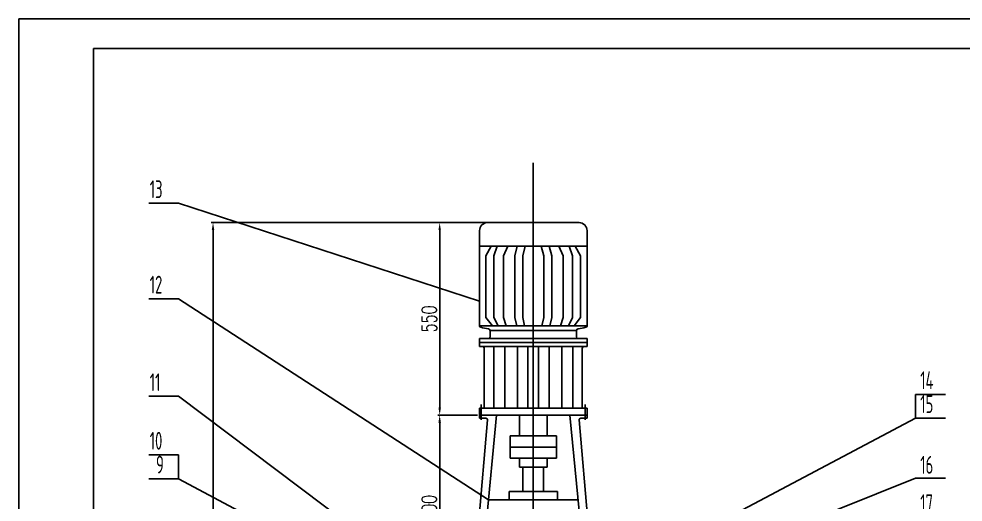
# Model space of a CAD drawing. Extents: x 8095 to 8689, y 0 to 841.
# Drawn here: x 8095.3 to 8412, y 678.7 to 841 of the extents above; entities that cross this region are included whole.
import ezdxf

# ---------------------------------------------------------------- set-up
doc = ezdxf.new("R2010")
doc.units = 0
doc.header["$LTSCALE"] = 10
doc.header["$MEASUREMENT"] = 0
doc.linetypes.add('HIDDEN', pattern=[0.375, 0.25, -0.125])
doc.layers.get('DEFPOINTS').update_dxf_attribs({"color": 5, "linetype": 'HIDDEN', "lineweight": 13})
doc.layers.add('DIM', color=7, linetype='CONTINUOUS')
doc.styles.add('HZ5', font='romans.shx', dxfattribs={"width": 0.7, "height": 5, "bigfont": 'hztxt.shx'})
doc.styles.add('J_BigFont', font='gbenor.shx', dxfattribs={"bigfont": 'gbcbig.shx'})
doc.dimstyles.new('机械制图iso', dxfattribs={"dimscale": 0, "dimtxt": 0.18, "dimasz": 2.5, "dimexe": 0.625, "dimexo": 0.625, "dimgap": 1, "dimtad": 1, "dimdec": 4, "dimzin": 0, "dimdsep": 46, "dimtxsty": 'HZ5', "dimcen": 0, "dimadec": 0, "dimazin": 0, "dimtfac": 1, "dimtdec": 4, "dimtofl": 0, "dimtmove": 0, "dimatfit": 2, "dimfxl": 0, "dimtolj": 1, "dimtzin": 0, "dimarcsym": 0})

# ---------------------------------------------------------------- blocks, each defined once
blk = doc.blocks.new('*D215')
at = {"layer": 'DEFPOINTS', "color": 0}
for p in [(8267.85, 772.58), (8160.39, 460.48), (8254.06, 460.48)]:
    blk.add_point(p, dxfattribs=at)
at = {"layer": 'DIM', "color": 0, "lineweight": -2}
for p, q in [((8267.22, 772.58), (8159.77, 772.58)), ((8160.39, 770.08), (8160.39, 462.98)), ((8253.44, 460.48), (8159.77, 460.48))]:
    blk.add_line(p, q, dxfattribs=at)
at = {"layer": 'DIM', "color": 0}
for points in [[(8159.97, 770.08), (8160.81, 770.08), (8160.39, 772.58)], [(8159.97, 462.98), (8160.81, 462.98), (8160.39, 460.48)]]:
    blk.add_solid(points, dxfattribs=at)
at = {"layer": 'DIM', "color": 0, "insert": (8156.89, 616.53), "char_height": 5, "attachment_point": 5, "rotation": 90, "style": 'HZ5'}
blk.add_mtext('\\A1;~2248', dxfattribs=at)
blk = doc.blocks.new('*D213')
at = {"layer": 'DEFPOINTS', "color": 0}
for p in [(8249.77, 707.96), (8236.41, 645.35), (8244.81, 645.35)]:
    blk.add_point(p, dxfattribs=at)
at = {"layer": 'DIM', "color": 0, "lineweight": -2}
for p, q in [((8249.15, 707.96), (8235.79, 707.96)), ((8236.41, 705.46), (8236.41, 647.85)), ((8244.19, 645.35), (8235.79, 645.35))]:
    blk.add_line(p, q, dxfattribs=at)
at = {"layer": 'DIM', "color": 0}
for points in [[(8235.99, 705.46), (8236.83, 705.46), (8236.41, 707.96)], [(8235.99, 647.85), (8236.83, 647.85), (8236.41, 645.35)]]:
    blk.add_solid(points, dxfattribs=at)
at = {"layer": 'DIM', "color": 0, "insert": (8232.91, 676.66), "char_height": 5, "attachment_point": 5, "rotation": 90, "style": 'HZ5'}
blk.add_mtext('\\A1;600', dxfattribs=at)
blk = doc.blocks.new('*D214')
at = {"layer": 'DEFPOINTS', "color": 0}
for p in [(8236.41, 772.58), (8267.08, 772.58), (8249.77, 707.96)]:
    blk.add_point(p, dxfattribs=at)
at = {"layer": 'DIM', "color": 0, "lineweight": -2}
for p, q in [((8266.46, 772.58), (8235.79, 772.58)), ((8236.41, 710.46), (8236.41, 770.08)), ((8249.15, 707.96), (8235.79, 707.96))]:
    blk.add_line(p, q, dxfattribs=at)
at = {"layer": 'DIM', "color": 0}
for points in [[(8235.99, 770.08), (8236.83, 770.08), (8236.41, 772.58)], [(8235.99, 710.46), (8236.83, 710.46), (8236.41, 707.96)]]:
    blk.add_solid(points, dxfattribs=at)
at = {"layer": 'DIM', "color": 0, "insert": (8232.91, 740.27), "char_height": 5, "attachment_point": 5, "rotation": 90, "style": 'HZ5'}
blk.add_mtext('\\A1;550', dxfattribs=at)

msp = doc.modelspace()

# ---------------------------------------------------------------- linework, layer by layer
at = {"layer": 'DIM'}
for p, q in [((8095.26825, 841), (8095.26825, 0)), ((8689.26825, 841), (8095.26825, 841)), ((8120.26825, 831), (8120.26825, 10)), ((8679.26825, 831), (8120.26825, 831)), ((8267.81115, 455.57437), (8267.81115, 792.68074)), ((8138.80754, 779.07871), (8148.80754, 779.07871)), ((8148.80754, 779.07871), (8249.78032, 746.26667)), ((8249.78769, 737.94089), (8249.78769, 769.89824)), ((8253.56269, 772.57595), (8252.4654, 772.57595)), ((8253.56269, 772.57595), (8267.8451, 772.57595)), ((8282.05962, 772.57595), (8267.77721, 772.57595)), ((8282.05962, 772.57595), (8283.15691, 772.57595)), ((8285.83462, 737.94089), (8285.83462, 769.89824)), ((8253.82311, 764.69456), (8249.78769, 764.69456)), ((8251.92986, 761.3893), (8253.73198, 764.69456)), ((8253.82311, 764.69456), (8267.81115, 764.69456)), ((8254.60756, 761.3893), (8255.74335, 764.69456)), ((8257.82082, 761.3893), (8259.28872, 764.69456)), ((8267.81115, 764.69456), (8259.28872, 764.69456)), ((8261.56961, 761.3893), (8262.4402, 764.69456)), ((8264.24732, 761.3893), (8265.1179, 764.69456)), ((8281.79919, 764.69456), (8267.81115, 764.69456)), ((8267.81115, 764.69456), (8276.33359, 764.69456)), ((8271.37499, 761.3893), (8270.5044, 764.69456)), ((8274.0527, 761.3893), (8273.18211, 764.69456)), ((8277.80149, 761.3893), (8276.33359, 764.69456)), ((8281.01474, 761.3893), (8279.87896, 764.69456)), ((8281.79919, 764.69456), (8285.83462, 764.69456)), ((8283.69245, 761.3893), (8281.89033, 764.69456)), ((8251.92986, 740.75891), (8251.92986, 761.3893)), ((8254.60756, 740.75891), (8254.60756, 761.3893)), ((8257.82082, 740.75891), (8257.82082, 761.3893)), ((8261.56961, 740.75891), (8261.56961, 761.3893)), ((8264.24732, 740.75891), (8264.24732, 761.3893)), ((8271.37499, 740.75891), (8271.37499, 761.3893)), ((8274.0527, 740.75891), (8274.0527, 761.3893)), ((8277.80149, 740.75891), (8277.80149, 761.3893)), ((8281.01474, 740.75891), (8281.01474, 761.3893)), ((8283.69245, 740.75891), (8283.69245, 761.3893)), ((8138.80754, 747.02151), (8148.80754, 747.02151)), ((8148.80754, 747.02151), (8252.76305, 679.53714)), ((8251.92986, 740.75891), (8254.14969, 737.94089)), ((8254.60756, 740.75891), (8256.02285, 737.94089)), ((8257.82082, 740.75891), (8258.73476, 737.94089)), ((8261.56961, 740.75891), (8262.23763, 737.94089)), ((8264.24732, 740.75891), (8264.91534, 737.94089)), ((8271.37499, 740.75891), (8270.70697, 737.94089)), ((8274.0527, 740.75891), (8273.38468, 737.94089)), ((8277.80149, 740.75891), (8276.88755, 737.94089)), ((8281.01474, 740.75891), (8279.59946, 737.94089)), ((8283.69245, 740.75891), (8281.47262, 737.94089)), ((8249.78769, 737.94089), (8267.81115, 737.94089)), ((8253.32093, 736.37142), (8267.81115, 736.37142)), ((8253.32093, 736.37142), (8253.32093, 734.19976)), ((8267.81115, 737.94089), (8260.72065, 737.94089)), ((8285.83462, 737.94089), (8267.81115, 737.94089)), ((8267.81115, 737.94089), (8274.90166, 737.94089)), ((8282.30138, 736.37142), (8267.81115, 736.37142)), ((8282.30138, 736.37142), (8282.30138, 734.19976)), ((8249.77051, 733.66421), (8249.77051, 732.30908)), ((8252.78539, 733.66421), (8249.77051, 733.66421)), ((8249.77051, 730.95394), (8249.77051, 732.30908)), ((8250.84159, 732.30908), (8249.77051, 732.30908)), ((8250.84159, 732.30908), (8249.77051, 732.30908)), ((8250.84159, 732.30908), (8267.81115, 732.30908)), ((8250.84159, 732.30908), (8267.81115, 732.30908)), ((8252.78546, 733.66421), (8267.81115, 733.66421)), ((8282.83685, 733.66421), (8267.81115, 733.66421)), ((8284.78071, 732.30908), (8267.81115, 732.30908)), ((8284.78071, 732.30908), (8267.81115, 732.30908)), ((8282.83692, 733.66421), (8285.8518, 733.66421)), ((8284.78071, 732.30908), (8285.8518, 732.30908)), ((8284.78071, 732.30908), (8285.8518, 732.30908)), ((8285.8518, 733.66421), (8285.8518, 732.30908)), ((8285.8518, 730.95394), (8285.8518, 732.30908)), ((8252.78539, 730.95394), (8249.77051, 730.95394)), ((8251.37713, 730.4184), (8251.37713, 710.23689)), ((8252.78546, 730.95394), (8267.81115, 730.95394)), ((8254.53926, 730.95394), (8254.53926, 710.23689)), ((8258.2447, 730.95394), (8258.2447, 710.23689)), ((8262.5202, 730.95394), (8262.5202, 710.23689)), ((8266.03561, 730.95394), (8266.03561, 710.23689)), ((8282.83685, 730.95394), (8267.81115, 730.95394)), ((8269.5867, 730.95394), (8269.5867, 710.23689)), ((8273.10211, 730.95394), (8273.10211, 710.23689)), ((8277.37761, 730.95394), (8277.37761, 710.23689)), ((8281.08304, 730.95394), (8281.08304, 710.23689)), ((8282.83692, 730.95394), (8285.8518, 730.95394)), ((8284.24517, 730.4184), (8284.24517, 710.23689)), ((8138.80754, 714.2847), (8148.80754, 714.2847)), ((8148.80754, 714.2847), (8243.26585, 643.1539)), ((8396.04254, 714.91954), (8406.04254, 714.91954)), ((8396.04254, 714.91954), (8396.04254, 706.91954)), ((8249.77051, 710.23689), (8267.81115, 710.23689)), ((8249.77051, 710.23689), (8249.77051, 707.96449)), ((8250.38016, 711.51279), (8250.38016, 706.31963)), ((8285.8518, 710.23689), (8267.81115, 710.23689)), ((8285.24215, 711.51279), (8285.24215, 706.31963)), ((8285.8518, 710.23689), (8285.8518, 707.96449)), ((8252.4398, 706.34958), (8247.63826, 650.19094)), ((8255.44439, 707.96449), (8249.58016, 645.79244)), ((8267.81115, 707.96449), (8249.77051, 707.96449)), ((8249.77051, 707.96449), (8249.77051, 706.89341)), ((8251.90432, 706.89341), (8249.77051, 706.89341)), ((8249.77051, 706.89341), (8251.90432, 706.89341)), ((8249.77051, 706.89341), (8251.90432, 706.89341)), ((8263.15905, 707.96449), (8263.15905, 700.96763)), ((8267.81115, 707.96449), (8285.8518, 707.96449)), ((8272.46325, 707.96449), (8272.46325, 700.96763)), ((8280.05984, 707.96449), (8286.04215, 645.79244)), ((8283.18251, 706.34958), (8287.98404, 650.19094)), ((8285.8518, 706.89341), (8283.71799, 706.89341)), ((8285.8518, 706.89341), (8283.71799, 706.89341)), ((8283.71799, 706.89341), (8285.8518, 706.89341)), ((8285.8518, 707.96449), (8285.8518, 706.89341)), ((8396.04254, 706.91954), (8291.0335, 651.33269)), ((8396.04254, 706.91954), (8406.04254, 706.91954)), ((8260.04347, 700.96763), (8260.04347, 693.49491)), ((8260.04347, 700.96763), (8267.81115, 700.96763)), ((8267.81115, 700.96763), (8264.76568, 700.96763)), ((8275.57883, 700.96763), (8267.81115, 700.96763)), ((8275.57883, 700.96763), (8275.57883, 693.49491)), ((8260.04347, 697.23127), (8267.81115, 697.23127)), ((8267.81115, 697.23127), (8264.76568, 697.23127)), ((8275.57883, 697.23127), (8267.81115, 697.23127)), ((8138.80754, 694.60839), (8148.80754, 694.60839)), ((8148.80754, 694.60839), (8148.80754, 686.60839)), ((8267.81115, 693.49491), (8260.04347, 693.49491)), ((8260.04347, 693.49491), (8267.81115, 693.49491)), ((8263.15905, 693.49491), (8263.15905, 690.49377)), ((8267.81115, 690.49377), (8263.15905, 690.49377)), ((8263.15905, 690.49377), (8267.81115, 690.49377)), ((8264.33893, 690.49377), (8264.33893, 682.31109)), ((8275.57883, 693.49491), (8267.81115, 693.49491)), ((8267.81115, 693.49491), (8275.57883, 693.49491)), ((8272.46325, 690.49377), (8267.81115, 690.49377)), ((8267.81115, 690.49377), (8272.46325, 690.49377)), ((8271.28338, 690.49377), (8271.28338, 682.31109)), ((8272.46325, 693.49491), (8272.46325, 690.49377)), ((8138.80754, 686.60839), (8148.80754, 686.60839)), ((8148.80754, 686.60839), (8209.47782, 654.18133)), ((8396.04254, 686.73987), (8273.47782, 637.82675)), ((8396.04254, 686.73987), (8406.04254, 686.73987)), ((8259.68444, 682.31109), (8267.81115, 682.31109)), ((8259.68444, 679.53714), (8259.68444, 682.31109)), ((8267.81115, 682.31109), (8261.06262, 682.31109)), ((8267.81115, 682.31109), (8274.55969, 682.31109)), ((8275.93787, 682.31109), (8267.81115, 682.31109)), ((8275.93787, 679.53714), (8275.93787, 682.31109)), ((8267.81115, 679.53714), (8252.76305, 679.53714)), ((8259.68444, 679.53714), (8267.81115, 679.53714)), ((8267.81115, 679.53714), (8282.79517, 679.53714)), ((8275.93787, 679.53714), (8267.81115, 679.53714))]:
    msp.add_line(p, q, dxfattribs=at)
for centre, radius, start, end in [((8252.4654, 769.89824), 2.67771, 90, 180), ((8283.15691, 769.89824), 2.67771, 360, 90), ((8250.32323, 737.94089), 0.53554, 180, 253.4326922), ((8254.2803, 751.24234), 14.41312, 253.4326922, 264.0466171), ((8252.78539, 736.37142), 0.53554, 0, 90), ((8282.83692, 736.37142), 0.53554, 90, 180), ((8281.342, 751.24234), 14.41312, 275.9533829, 286.5673078), ((8285.29908, 737.94089), 0.53554, 286.5673078, 360), ((8252.78539, 734.19976), 0.53554, 270, 0), ((8282.83692, 734.19976), 0.53554, 180, 270), ((8250.84159, 730.4184), 0.53554, 0, 90), ((8284.78071, 730.4184), 0.53554, 90, 180), ((8251.90432, 706.35787), 0.53554, 359.1130256, 90), ((8283.71799, 706.35787), 0.53554, 90, 180.8869744)]:
    msp.add_arc(centre, radius, start, end, dxfattribs=at)

# ---------------------------------------------------------------- texts
at = {"layer": 'DIM', "style": 'J_BigFont', "width": 0.7}
for s, p in [('13', (8139.14974, 780.80555)), ('12', (8139.14974, 748.74835)), ('14', (8397.58873, 716.64638)), ('11', (8139.14974, 716.01154)), ('15', (8397.58873, 708.64638)), ('10', (8139.14974, 696.33522)), ('9', (8141.25431, 688.33522)), ('16', (8397.58873, 688.24658)), ('17', (8397.58873, 675.35222))]:
    msp.add_text(s, height=6, dxfattribs=at).set_placement(p)

# ---------------------------------------------------------------- dimensions: what is measured, and where the dimension line sits
at = {"layer": 'DIM'}
for base, p1, p2, text, picture, middle in [((8160.39109, 460.48359), (8267.8451, 772.57595), (8254.06115, 460.48359), '~2248', '*D215', (8156.89109, 616.52977)), ((8236.41045, 772.57595), (8249.77051, 707.96449), (8267.0831, 772.57595), '550', '*D214', (8232.91045, 740.27022)), ((8236.41045, 645.348), (8249.77051, 707.96449), (8244.81115, 645.348), '600', '*D213', (8232.91045, 676.65625))]:
    dim = msp.add_linear_dim(base=base, p1=p1, p2=p2, angle=90, text=text, dimstyle='机械制图iso', override={"dimscale": 1, "dimtofl": 1, "dimatfit": 0}, dxfattribs=at)
    dim.commit()
    dim.dimension.update_dxf_attribs({"geometry": picture, "text_midpoint": middle})

doc.saveas('drawing.dxf')
